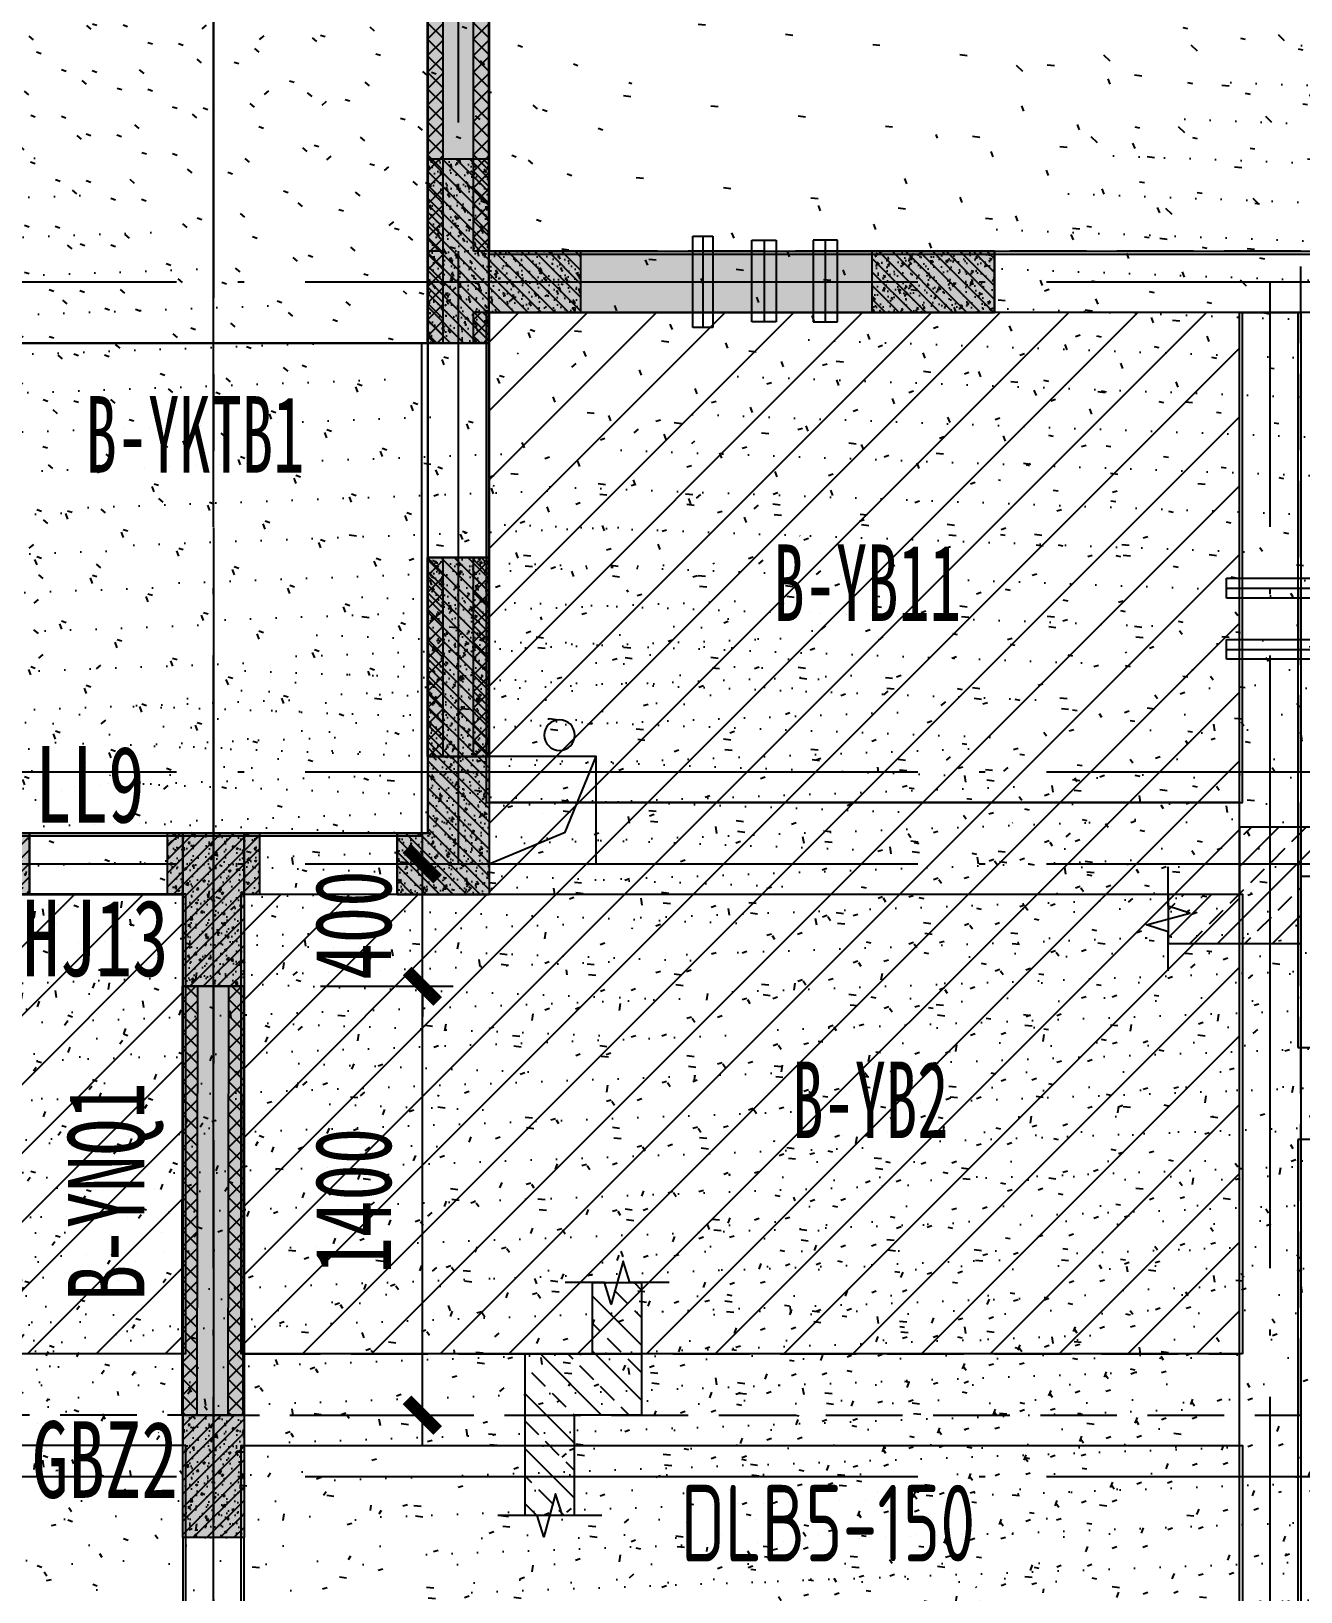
# Model space of a CAD drawing. Extents: x -3200781797 to -8106663, y 494714 to 1244925.
# Drawn here: x -8150395 to -8146250, y 931048 to 936143 of the extents above; entities that cross this region are included whole.
import ezdxf
from ezdxf.enums import TextEntityAlignment as Align
from ezdxf.xclip import XClip

# ---------------------------------------------------------------- set-up
doc = ezdxf.new("R2010")
doc.units = 0
doc.header["$LTSCALE"] = 1000
doc.header["$MEASUREMENT"] = 0
doc.header["$XCLIPFRAME"] = 0
for name, pattern in [('120-墙体$0$CENTER2', [1.125, 0.75, -0.125, 0.125, -0.125]), ('120-墙体$0$CONTINOUS', [0]), ('3#-轴线$0$DOTE', [2.42, 2, -0.2, 0.02, -0.2]), ('3#4#5#$0$DASH', [0.35, 0.25, -0.1]), ('3#4#5#模板$0$DASH', [0.35, 0.25, -0.1]), ('4#-标准层$0$CENTER', [2, 1.25, -0.25, 0.25, -0.25]), ('4#-标准层$0$CONTINOUS', [0]), ('DASH', [0.35, 0.25, -0.1])]:
    doc.linetypes.add(name, pattern=pattern)
doc.layers.get('Defpoints').update_dxf_attribs({"color": 30, "linetype": 'DASH'})
for name, color, linetype in [('120-墙体$0$DUCT-排烟中心线', 5, '120-墙体$0$CENTER2'), ('120-墙体$0$DUCT-排烟管', 2, 'Continuous'), ('120-墙体$0$DUCT-送风中心线', 5, '120-墙体$0$CENTER2'), ('120-墙体$0$DUCT-送风管', 4, 'Continuous'), ('120-墙体$0$S-SLAB-HOLE', 5, 'Continuous'), ('120-墙体$0$S-WALL', 40, 'Continuous'), ('120-墙体$0$S-WALL-BEAM', 120, 'Continuous'), ('120-墙体$0$S-WALL-COLU', 252, '120-墙体$0$CONTINOUS'), ('120-墙体$0$S-WALL-COLU-HATC', 16, 'Continuous'), ('120-墙体$0$S-WALL-HATC', 253, 'Continuous'), ('120-墙体$0$提结构条件', 7, 'Continuous'), ('120-墙体$0$暖-首层和标准层暖通套管_TZ$0$H-暖洞-剪力墙', 6, 'Continuous'), ('120-墙体$0$暖-首层和标准层暖通套管_TZ$0$H-暖洞-穿梁', 3, 'Continuous'), ('3#-轴线$0$A-ANNO-DOTE', 10, '3#-轴线$0$DOTE'), ('3#4#5#$0$DIM', 3, 'Continuous'), ('3#4#5#$0$PC-SLAB', 6, '3#4#5#$0$DASH'), ('3#4#5#$0$S-ANNO-TEXT', 7, 'Continuous'), ('3#4#5#$0$S-PC-FQ-NYQ', 4, 'Continuous'), ('3#4#5#$0$S-PC-FQ-WYQ', 4, 'Continuous'), ('3#4#5#$0$S-PC-SLAB', 6, 'Continuous'), ('3#4#5#$0$S-WALL-HATC', 253, 'Continuous'), ('3#4#5#模板$0$S-SLAB-TEXT', 120, 'Continuous'), ('3#4#5#模板$0$南北楼-结构布置-地上 -新修改$0$S-ANNO-THIN', 3, 'Continuous'), ('3#4#5#模板$0$南北楼-结构布置-地上 -新修改$0$S-SLAB-HATC', 200, 'Continuous'), ('4#-标准层$0$S-SLAB', 6, 'Continuous'), ('4#-标准层$0$S-WALL', 40, 'Continuous'), ('4#-标准层$0$S-WALL-BEAM', 120, 'Continuous'), ('4#-标准层$0$S-WALL-COLU', 252, '4#-标准层$0$CONTINOUS'), ('4#-标准层$0$S-WALL-COLU-HATC', 16, 'Continuous'), ('4#-标准层$0$S-WALL-HATC', 253, 'Continuous'), ('4#-标准层$0$THIN', 7, 'Continuous'), ('S-PC-FQ-WYQ', 4, 'Continuous'), ('S-WALL-BEAM-TEXT', 2, 'Continuous'), ('S-WALL-COLU-TEXT', 2, 'Continuous')]:
    doc.layers.add(name, color=color, linetype=linetype)
doc.styles.add('3#4#5#$0$外部参照 1$0$宋体', font='', dxfattribs={"width": 0.8})
doc.styles.add('3#4#5#$0$宋体', font='', dxfattribs={"width": 0.8})
doc.styles.add('3#4#5#$0$楷体', font='', dxfattribs={"width": 0.7})
doc.styles.add('3#4#5#模板$0$TSSD_Rein', font='tssdeng.shx', dxfattribs={"width": 0.7, "bigfont": 'hztxt.shx'})
doc.styles.add('楷体GB312', font='', dxfattribs={"width": 0.8})
doc.styles.get('3#4#5#$0$外部参照 1$0$宋体').set_extended_font_data('SimSun')
doc.styles.get('3#4#5#$0$宋体').set_extended_font_data('SimSun')
doc.styles.get('3#4#5#$0$楷体').set_extended_font_data('KaiTi_GB2312')
doc.styles.get('楷体GB312').set_extended_font_data('楷体_GB2312')
doc.dimstyles.new('3#4#5#$0$TSSD_100_100', dxfattribs={"dimtxt": 250, "dimasz": 100, "dimexe": 100, "dimexo": 250, "dimgap": 100, "dimtad": 1, "dimdec": 0, "dimzin": 0, "dimdsep": 46, "dimtxsty": '3#4#5#$0$楷体', "dimblk": '3#4#5#$0$_ArchTick', "dimcen": 0, "dimdle": 100, "dimclrt": 7, "dimadec": 0, "dimazin": 0, "dimtfac": 1, "dimtdec": 0, "dimtix": 1, "dimtmove": 2, "dimatfit": 3, "dimfxl": 1, "dimtolj": 1, "dimtzin": 0, "dimarcsym": 0})
pattern_1 = [(45, (-7702.69, -122600), (-112.2532, 112.2532), [])]
pattern_2 = [(50, (-8159258.837, 695866.786), (71.726018, -6.275213), [7.5, -82.5]), (355, (-8159258.84, 695866.79), (-13.875133, 75.219213), [6, -66]), (100.4514, (-8159252.86, 695866.263), (57.850938, 68.943954), [6.37402, -70.114211]), (46.1842, (-8159258.84, 695886.79), (106.724105, -16.5519), [11.25, -123.75]), (96.6356, (-8159249.94, 695885.41), (93.46627, 97.411787), [9.56103, -105.1713]), (351.1842, (-8159258.84, 695886.79), (93.466195, 97.41186), [9, -99]), (21, (-8159248.837, 695881.786), (59.690705, -40.261889), [7.5, -82.5]), (326, (-8159248.84, 695881.79), (24.331533, 72.515005), [6, -66]), (71.4514, (-8159243.86, 695878.43), (84.022263, 32.25305), [6.37402, -70.114211]), (37.5, (-8159258.837, 695866.786), (1.2159855, 33.2893854), [0, -65.2, 0, -67, 0, -66.25]), (7.5, (-8159258.837, 695866.786), (26.306954, 39.441171), [0, -38.2, 0, -63.7, 0, -25.25]), (327.5, (-8159281.137, 695866.786), (53.3822436, -2.2554872), [0, -25, 0, -78, 0, -103.5]), (317.5, (-8159291.137, 695866.786), (58.318617, 10.010498), [0, -32.5, 0, -51.8, 0, -73.5])]
pattern_3 = [(45, (-8159258.837, 695866.786), (-22.097087, 22.097087), [])]

# ---------------------------------------------------------------- blocks, each defined once
blk = doc.blocks.new('ll-2f')
at = {"layer": 'S-WALL-BEAM-TEXT', "style": '楷体GB312', "width": 0.7}
blk.add_text('LL9', height=250, dxfattribs=at).set_placement((-8394655.5, 773004.1))
blk = doc.blocks.new('an-4')
at = {"layer": 'S-WALL-COLU-TEXT', "style": '楷体GB312', "width": 0.7}
for s, p in [('GHJ13', (-8453096.1, 765830.6)), ('GBZ2', (-8452947.1, 764127.6))]:
    blk.add_text(s, height=250, dxfattribs=at).set_placement(p)
blk = doc.blocks.new('3#4#5#模板$0$A$C4139bdaf')
h = blk.add_hatch()
h.set_pattern_fill('ANSI31', color=251, scale=100)
h.set_pattern_definition(pattern_1)
h.paths.add_polyline_path([(17650, 3600), (20100, 3600), (20100, 1700), (20900, 1700), (20900, 200), (17650, 200)])
h = blk.add_hatch()
h.set_pattern_fill('ANSI31', color=251, scale=100)
h.set_pattern_definition(pattern_1)
h.paths.add_polyline_path([(24350, 3600), (21900, 3600), (21900, 1700), (21100, 1700), (21100, 200), (24350, 200)])
at = {"layer": '3#4#5#模板$0$南北楼-结构布置-地上 -新修改$0$S-SLAB-HATC'}
h = blk.add_hatch(dxfattribs=at)
h.set_pattern_fill('ANSI33', color=256, scale=20, angle=-180)
h.set_pattern_definition([(225, (-76240.41, 14928.69), (89.80256, -89.80256), []), (225, (-76330.21, 14928.69), (89.80256, -89.80256), [63.5, -31.75])])
h.paths.add_polyline_path([(24117.2, 1540), (24550, 1540), (24550, 1760), (24877.2, 1760), (24877.2, 1920), (24550, 1920), (24350, 1920), (24350, 1700), (24117.2, 1700)])
h = blk.add_hatch(dxfattribs=at)
h.set_pattern_fill('ANSI33', color=256, scale=20, angle=-90)
h.set_pattern_definition([(315, (9845.54, -99304.5), (89.80256, 89.80256), []), (315, (9845.54, -99394.31), (89.80256, 89.80256), [63.5, -31.75])])
h.paths.add_polyline_path([(22398.1, 432.8), (22398.1, 0), (22178.1, 0), (22178.1, -327.2), (22018.1, -327.2), (22018.1, 0), (22018.1, 200), (22238.1, 200), (22238.1, 432.8)])
at = {"linetype": '3#4#5#模板$0$DASH'}
for points in [[(17450, 3800), (20300, 3800), (20300, 1900), (21100, 1900), (21100, 0), (17450, 0)], [(24550, 3800), (21700, 3800), (21700, 1900), (20900, 1900), (20900, 0), (24550, 0)], [(17650, 3600), (20100, 3600), (20100, 1700), (20900, 1700), (20900, 200), (17650, 200)], [(24350, 3600), (21900, 3600), (21900, 1700), (21100, 1700), (21100, 200), (24350, 200)]]:
    blk.add_lwpolyline(points, close=True, dxfattribs=at)
at = {"layer": '3#4#5#模板$0$南北楼-结构布置-地上 -新修改$0$S-ANNO-THIN'}
for points in [[(24117.2, 1450.4), (24117.2, 1578.4), (24046.8, 1600.8), (24187.6, 1639.2), (24117.2, 1661.6), (24117.2, 1789.6)], [(22487.7, 432.8), (22359.7, 432.8), (22337.3, 503.2), (22298.9, 362.4), (22276.5, 432.8), (22148.5, 432.8)], [(22267.7, -327.2), (22139.7, -327.2), (22117.3, -256.8), (22078.9, -397.6), (22056.5, -327.2), (21928.5, -327.2)]]:
    blk.add_lwpolyline(points, dxfattribs=at)
at = {"layer": '3#4#5#模板$0$南北楼-结构布置-地上 -新修改$0$S-SLAB-HATC'}
for points in [[(24117.2, 1540), (24550, 1540), (24550, 1760), (24877.2, 1760), (24877.2, 1920), (24550, 1920), (24350, 1920), (24350, 1700), (24117.2, 1700)], [(22398.1, 432.8), (22398.1, 0), (22178.1, 0), (22178.1, -327.2), (22018.1, -327.2), (22018.1, 0), (22018.1, 200), (22238.1, 200), (22238.1, 432.8)]]:
    blk.add_lwpolyline(points, close=True, dxfattribs=at)
blk = doc.blocks.new('3#4#5#模板$0$banhou-1')
at = {"layer": '3#4#5#模板$0$S-SLAB-TEXT', "style": '3#4#5#模板$0$TSSD_Rein', "width": 0.7}
blk.add_text('DLB5-150', height=250, dxfattribs=at).set_placement((83187.4, 25035), align=Align.BOTTOM_LEFT)
blk = doc.blocks.new('3#4#5#$0$B-YWQ6')
at = {"layer": '3#4#5#$0$S-PC-FQ-WYQ'}
h = blk.add_hatch(dxfattribs=at)
h.set_pattern_fill('ANSI37', color=256, scale=12, angle=90)
h.set_pattern_definition([(135, (-989707.843, 842389.808), (-26.9407684, -26.9407684), []), (225, (-989707.843, 842389.808), (26.9407684, -26.9407684), [])])
h.paths.add_polyline_path([(-127905.3, 326688.4), (-127855.3, 326688.4), (-127855.4, 329388.4), (-127905.4, 329388.4)])
h.paths.add_polyline_path([(-127855.2, 326488.4), (-127905.2, 326488.4), (-127905.2, 326388.4), (-127855.2, 326388.4)])
h = blk.add_hatch(dxfattribs=at)
h.set_pattern_fill('ANSI37', color=256, scale=12, angle=90)
h.set_pattern_definition([(135, (-989557.843, 842389.808), (-26.9407684, -26.9407684), []), (225, (-989557.843, 842389.808), (26.9407684, -26.9407684), [])])
h.paths.add_polyline_path([(-127755.2, 326388.4), (-127705.2, 326388.4), (-127705.4, 329388.4), (-127755.4, 329388.4)])
h = blk.add_hatch(dxfattribs=at)
h.set_pattern_fill('ANSI37', color=256, scale=12, angle=90)
h.set_pattern_definition([(135, (-989707.604, 838589.808), (-26.9407684, -26.9407684), []), (225, (-989707.604, 838589.808), (26.9407684, -26.9407684), [])])
h.paths.add_polyline_path([(-127905.4, 325038.3), (-127855.4, 325038.3), (-127855.2, 325688.4), (-127905.2, 325688.4)])
h = blk.add_hatch(dxfattribs=at)
h.set_pattern_fill('ANSI37', color=256, scale=12, angle=90)
h.set_pattern_definition([(135, (-989557.604, 838589.808), (-26.9407684, -26.9407684), []), (225, (-989557.604, 838589.808), (26.9407684, -26.9407684), [])])
h.paths.add_polyline_path([(-127755.4, 325038.3), (-127705.4, 325038.3), (-127705.2, 325688.4), (-127755.2, 325688.4)])
for p, q in [((-127906, 326688.4), (-127855.3, 326688.4)), ((-127905.2, 326488.4), (-127855.2, 326488.4))]:
    blk.add_line(p, q, dxfattribs=at)
blk.add_lwpolyline([(-127855.3, 326688.4), (-127855.4, 329388.4), (-127905.4, 329388.4), (-127905.2, 326388.4), (-127855.2, 326388.4), (-127855.2, 326488.4)], dxfattribs=at)
for points in [[(-127905.4, 329388.4), (-127705.4, 329388.4), (-127705.2, 326388.4), (-127905.2, 326388.4)], [(-127755.2, 326388.4), (-127705.2, 326388.4), (-127705.4, 329388.4), (-127755.4, 329388.4)], [(-127905.4, 326388.4), (-127705.2, 326388.4), (-127705.2, 325688.4), (-127905.4, 325688.4)], [(-127905.4, 325038.3), (-127855.4, 325038.3), (-127855.2, 325688.4), (-127905.2, 325688.4)], [(-127905.2, 325688.4), (-127705.2, 325688.4), (-127705.4, 325038.3), (-127905.4, 325038.3)], [(-127755.4, 325038.3), (-127705.4, 325038.3), (-127705.2, 325688.4), (-127755.2, 325688.4)]]:
    blk.add_lwpolyline(points, close=True, dxfattribs=at)
blk = doc.blocks.new('3#4#5#$0$_ArchTick')
at = {"color": 0, "linetype": 'ByBlock', "const_width": 0.4}
blk.add_lwpolyline([(-0.5, -0.5), (0.5, 0.5)], dxfattribs=at)
blk = doc.blocks.new('*D3532')
at = {"layer": '3#4#5#$0$DIM', "color": 0, "lineweight": -2, "transparency": 16777216}
for p, q in [((21682.3, -7100), (21682.3, -5500.1)), ((21349.3, -5600.1), (21782.3, -5600.1)), ((21350.6, -7000), (21782.3, -7000))]:
    blk.add_line(p, q, dxfattribs=at)
at = {"layer": 'Defpoints', "color": 0, "transparency": 16777216}
for p in [(21099.3, -5600.1), (21682.3, -5600.1), (21100.6, -7000)]:
    blk.add_point(p, dxfattribs=at)
at = {"layer": '3#4#5#$0$DIM', "color": 0, "lineweight": -2, "transparency": 16777216, "xscale": 100, "yscale": 100, "zscale": 100}
for p, rotation in [((21682.3, -5600.1), 90), ((21682.3, -7000), 270)]:
    blk.add_blockref('3#4#5#$0$_ArchTick', p, dxfattribs=dict(at, rotation=rotation))
at = {"layer": '3#4#5#$0$DIM', "color": 7, "transparency": 16777216, "insert": (21457.3, -6300.1), "char_height": 250, "attachment_point": 5, "rotation": 90, "style": '3#4#5#$0$楷体'}
blk.add_mtext('\\A1;1400', dxfattribs=at)
blk = doc.blocks.new('3#4#5#$0$B-YNQ1')
at = {"layer": '3#4#5#$0$S-PC-FQ-WYQ'}
h = blk.add_hatch(dxfattribs=at)
h.set_pattern_fill('ANSI37', color=256, scale=12, angle=180)
h.set_pattern_definition([(225, (-660607.18, -535164.026), (26.9407684, -26.9407684), []), (315, (-660607.18, -535164.026), (26.9407684, 26.9407684), [])])
h.paths.add_polyline_path([(-146055.7, 326638.4), (-146055.7, 326688.4), (-147455.8, 326688.4), (-147455.8, 326638.4)])
h = blk.add_hatch(dxfattribs=at)
h.set_pattern_fill('ANSI37', color=256, scale=12, angle=180)
h.set_pattern_definition([(225, (-660607.18, -535314.026), (26.9407684, -26.9407684), []), (315, (-660607.18, -535314.026), (26.9407684, 26.9407684), [])])
h.paths.add_polyline_path([(-146055.7, 326488.4), (-146055.7, 326538.4), (-147455.8, 326538.4), (-147455.8, 326488.4)])
for points in [[(-146055.7, 326638.4), (-146055.7, 326688.4), (-147455.8, 326688.4), (-147455.8, 326638.4)], [(-147455.8, 326488.4), (-147455.8, 326688.4), (-146055.7, 326688.4), (-146055.7, 326488.4)], [(-146055.7, 326488.4), (-146055.7, 326538.4), (-147455.8, 326538.4), (-147455.8, 326488.4)]]:
    blk.add_lwpolyline(points, close=True, dxfattribs=at)
blk = doc.blocks.new('*D3521')
at = {"layer": '3#4#5#$0$DIM', "color": 0, "lineweight": -2, "transparency": 16777216}
for p, q in [((21682.3, -5200.2), (21682.3, -5100.2)), ((21513.1, -5200.2), (21782.3, -5200.2)), ((21682.3, -5600.1), (21682.3, -5200.2)), ((21513.1, -5600.1), (21782.3, -5600.1)), ((21682.3, -5600.1), (21682.3, -5700.1))]:
    blk.add_line(p, q, dxfattribs=at)
at = {"layer": 'Defpoints', "color": 0, "transparency": 16777216}
for p in [(21263.1, -5200.2), (21682.3, -5200.2), (21263.1, -5600.1)]:
    blk.add_point(p, dxfattribs=at)
at = {"layer": '3#4#5#$0$DIM', "color": 0, "lineweight": -2, "transparency": 16777216, "xscale": 100, "yscale": 100, "zscale": 100}
for p, rotation in [((21682.3, -5200.2), 270), ((21682.3, -5600.1), 90)]:
    blk.add_blockref('3#4#5#$0$_ArchTick', p, dxfattribs=dict(at, rotation=rotation))
at = {"layer": '3#4#5#$0$DIM', "color": 7, "transparency": 16777216, "insert": (21457.3, -5400.2), "char_height": 250, "attachment_point": 5, "rotation": 90, "style": '3#4#5#$0$楷体'}
blk.add_mtext('\\A1;400', dxfattribs=at)
blk = doc.blocks.new('3#4#5#$0$A$C7C4D4DCF')
at = {"layer": '3#4#5#$0$S-PC-SLAB'}
blk.add_lwpolyline([(20320.3, 7799.9), (21679.2, 7799.9), (21679.2, 6190), (20320.3, 6190)], close=True, dxfattribs=at)
at = {"layer": '3#4#5#$0$PC-SLAB', "linetype": 'ByBlock', "style": '3#4#5#$0$外部参照 1$0$宋体', "width": 0.6}
blk.add_text('B-YKTB1', height=250, rotation=360, dxfattribs=at).set_placement((20939.9, 7501.6), align=Align.MIDDLE)
blk = doc.blocks.new('3#4#5#$0$ban3')
at = {"layer": '3#4#5#$0$S-WALL-HATC', "ltscale": 100}
h = blk.add_hatch(dxfattribs=at)
h.set_pattern_fill('AR-CONC', color=256, scale=25, angle=-270, style=0)
h.set_pattern_definition([(140, (-37341029879.81, -2020433658.35), (15.68803374565, 179.3150456502), [18.75, -206.25]), (85, (-37341029879.81, -2020433658.35), (-188.048033425, -34.68783340325), [15, -165]), (190.4514, (-37341029878.5, -2020433643.4), (-172.3598855152, 144.6273454285), [15.9350475, -175.285528]), (136.1842, (-37341029929.8, -2020433658.35), (41.3797535823, 266.8102621564), [28.125, -309.375]), (186.6356, (-37341029926.36, -2020433636.12), (-243.5294677251, 233.6656763872), [23.902572, -262.92825]), (81.1842, (-37341029929.8, -2020433658.35), (-243.5296502313, 233.6654862834), [22.5, -247.5]), (111, (-37341029917.31, -2020433633.35), (100.65472266633, 149.2267630296), [18.75, -206.25]), (56, (-37341029917.31, -2020433633.35), (-181.2875112617, 60.8288329804), [15, -165]), (161.4514, (-37341029908.92, -2020433620.92), (-80.6326241775, 210.0556571454), [15.9350475, -175.285528]), (127.5, (-37341029879.81, -2020433658.35), (-83.22346345783, 3.03996382932), [0, -163, 0, -167.5, 0, -165.625]), (97.5, (-37341029879.81, -2020433658.35), (-98.6029279706, 65.76738436054), [0, -95.5, 0, -159.25, 0, -63.125]), (57.5, (-37341029879.81, -2020433714.1), (5.6387179336, 133.4556090431), [0, -62.5, 0, -195, 0, -258.75]), (47.5, (-37341029879.81, -2020433739.1), (-25.02624558308, 145.7965423356), [0, -81.25, 0, -129.5, 0, -183.75])])
h.paths.add_polyline_path([(-214282, 407875.9), (-214282, 408175.9), (-211832.4, 408175.2), (-211832.4, 407875.2)])
h = blk.add_hatch(dxfattribs=at)
h.set_pattern_fill('AR-CONC', color=256, scale=25, angle=-270, style=0)
h.set_pattern_definition([(140, (-37341029879.81, -2020435458.36), (15.68803374565, 179.3150456502), [18.75, -206.25]), (85, (-37341029879.81, -2020435458.36), (-188.048033425, -34.68783340325), [15, -165]), (190.4514, (-37341029878.5, -2020435443.42), (-172.3598855152, 144.6273454285), [15.9350475, -175.285528]), (136.1842, (-37341029929.8, -2020435458.36), (41.3797535823, 266.8102621564), [28.125, -309.375]), (186.6356, (-37341029926.36, -2020435436.13), (-243.5294677251, 233.6656763872), [23.902572, -262.92825]), (81.1842, (-37341029929.8, -2020435458.36), (-243.5296502313, 233.6654862834), [22.5, -247.5]), (111, (-37341029917.31, -2020435433.36), (100.65472266633, 149.2267630296), [18.75, -206.25]), (56, (-37341029917.31, -2020435433.36), (-181.2875112617, 60.8288329804), [15, -165]), (161.4514, (-37341029908.92, -2020435420.93), (-80.6326241775, 210.0556571454), [15.9350475, -175.285528]), (127.5, (-37341029879.81, -2020435458.363), (-83.22346345783, 3.03996382932), [0, -163, 0, -167.5, 0, -165.625]), (97.5, (-37341029879.81, -2020435458.36), (-98.6029279706, 65.76738436054), [0, -95.5, 0, -159.25, 0, -63.125]), (57.5, (-37341029879.81, -2020435514.113), (5.6387179336, 133.4556090431), [0, -62.5, 0, -195, 0, -258.75]), (47.5, (-37341029879.81, -2020435539.11), (-25.02624558308, 145.7965423356), [0, -81.25, 0, -129.5, 0, -183.75])])
h.paths.add_polyline_path([(-214282, 406075.9), (-214282, 406375.9), (-211032, 406375.9), (-211032, 406075.9)])
at = {"layer": '3#4#5#$0$S-PC-SLAB'}
for points in [[(-211832, 409965), (-211832, 412985), (-214532, 412985), (-214532, 409965)], [(-214472, 407375), (-220092, 407375), (-220092, 409775), (-214472, 409775)], [(-214292, 409775), (-211822, 409775), (-211822, 408175.9), (-214292, 408175.9)], [(-214292, 406375.9), (-211022, 406375.9), (-211022, 407875.9), (-214292, 407875.9)], [(-214292, 402075.9), (-211022, 402075.9), (-211022, 406075.9), (-214292, 406075.9)]]:
    blk.add_lwpolyline(points, close=True, dxfattribs=at)
blk.add_lwpolyline([(-214472, 407075), (-214472, 404775), (-221292, 404775), (-221292, 405875), (-220092, 405875), (-220092, 407075), (-214472, 407075)], dxfattribs=at)
at = {"layer": '3#4#5#$0$S-WALL-HATC', "ltscale": 100}
for points in [[(-214282, 407875.9), (-214282, 408175.9), (-211832.4, 408175.2), (-211832.4, 407875.2)], [(-214282, 406075.9), (-214282, 406375.9), (-211032, 406375.9), (-211032, 406075.9)]]:
    blk.add_lwpolyline(points, close=True, dxfattribs=at)
blk = doc.blocks.new('3#4#5#$0$5#')
at = {"layer": '3#4#5#$0$S-ANNO-TEXT'}
blk.add_blockref('3#4#5#$0$ban3', (378828.8, -247400), dxfattribs=at)
at = {"layer": '3#4#5#$0$S-ANNO-TEXT', "xscale": -1}
blk.add_blockref('3#4#5#$0$ban3', (-43034.9, -247400.5), dxfattribs=at)
at = {"layer": '3#4#5#$0$PC-SLAB', "linetype": 'ByBlock', "style": '3#4#5#$0$外部参照 1$0$宋体', "width": 0.6}
for s, p in [('B-YB11', (170031.3, 161492.3)), ('B-YB2', (170041.6, 159804.1))]:
    blk.add_text(s, height=250, dxfattribs=at).set_placement(p, align=Align.MIDDLE)
blk = doc.blocks.new('120-墙体$0$retert')
at = {"layer": '120-墙体$0$暖-首层和标准层暖通套管_TZ$0$H-暖洞-剪力墙'}
for p, q in [((55012.6, 61028.7), (54812.7, 61187.7)), ((54812.7, 61028.7), (55012.6, 61187.7))]:
    blk.add_line(p, q, dxfattribs=at)
blk.add_lwpolyline([(55012.6, 61028.7), (55012.6, 61187.7), (54812.7, 61187.7), (54812.7, 61028.7)], close=True, dxfattribs=at)
blk = doc.blocks.new('120-墙体$0$ewrewr')
at = {"layer": '120-墙体$0$暖-首层和标准层暖通套管_TZ$0$H-暖洞-穿梁', "color": 2}
for p, q in [((54898, 62306.1), (54818, 62106.1)), ((54898, 62106.1), (54818, 62306.1))]:
    blk.add_line(p, q, dxfattribs=at)
blk.add_lwpolyline([(54898, 62306.1), (54818, 62306.1), (54818, 62106.1), (54898, 62106.1)], close=True, dxfattribs=at)
blk = doc.blocks.new('120-墙体$0$tretyyt')
at = {"layer": '120-墙体$0$暖-首层和标准层暖通套管_TZ$0$H-暖洞-穿梁', "color": 5}
for p, q in [((52498, 59304.6), (52298, 59384.6)), ((52298, 59304.6), (52498, 59384.6))]:
    blk.add_line(p, q, dxfattribs=at)
blk.add_lwpolyline([(52498, 59304.6), (52498, 59384.6), (52298, 59384.6), (52298, 59304.6)], close=True, dxfattribs=at)
blk = doc.blocks.new('120-墙体$0$rtret')
at = {"layer": '120-墙体$0$暖-首层和标准层暖通套管_TZ$0$H-暖洞-穿梁', "color": 3}
for p, q in [((53777.5, 61921.5), (53618.5, 61721.5)), ((53777.5, 61721.5), (53618.5, 61921.5))]:
    blk.add_line(p, q, dxfattribs=at)
blk.add_lwpolyline([(53777.5, 61921.5), (53618.5, 61921.5), (53618.5, 61721.5), (53777.5, 61721.5)], close=True, dxfattribs=at)
blk = doc.blocks.new('120-墙体$0$A$Ca94620f4')
at = {"layer": '120-墙体$0$DUCT-排烟中心线'}
for p, q in [((-6299.8, -2950.7), (-6299.8, -3249.3)), ((-4600, -2950.7), (-4600, -3249.3)), ((-4400, -2950.7), (-4400, -3249.3)), ((-547.7, -2950.7), (-547.7, -3249.3)), ((-2257.9, -4100), (-2556.6, -4100)), ((-2257.9, -4300), (-2556.6, -4300))]:
    blk.add_line(p, q, dxfattribs=at)
at = {"layer": '120-墙体$0$DUCT-排烟管'}
for p, q in [((-6332.3, -2950.7), (-6332.3, -3249.3)), ((-6267.3, -2950.7), (-6332.3, -2950.7)), ((-6267.3, -3249.3), (-6267.3, -2950.7)), ((-4632.5, -2950.7), (-4632.5, -3249.3)), ((-4567.5, -2950.7), (-4632.5, -2950.7)), ((-4567.5, -3249.3), (-4567.5, -2950.7)), ((-4432.5, -2950.7), (-4432.5, -3249.3)), ((-4367.5, -2950.7), (-4432.5, -2950.7)), ((-4367.5, -3249.3), (-4367.5, -2950.7)), ((-580.2, -2950.7), (-580.2, -3249.3)), ((-515.2, -2950.7), (-580.2, -2950.7)), ((-515.2, -3249.3), (-515.2, -2950.7)), ((-6332.3, -3249.3), (-6267.3, -3249.3)), ((-4632.5, -3249.3), (-4567.5, -3249.3)), ((-4432.5, -3249.3), (-4367.5, -3249.3)), ((-580.2, -3249.3), (-515.2, -3249.3)), ((-2257.9, -4067.5), (-2556.6, -4067.5)), ((-2556.6, -4067.5), (-2556.6, -4132.5)), ((-2257.9, -4132.5), (-2257.9, -4067.5)), ((-2556.6, -4132.5), (-2257.9, -4132.5)), ((-2257.9, -4267.5), (-2556.6, -4267.5)), ((-2556.6, -4267.5), (-2556.6, -4332.5)), ((-2257.9, -4332.5), (-2257.9, -4267.5)), ((-2556.6, -4332.5), (-2257.9, -4332.5))]:
    blk.add_line(p, q, dxfattribs=at)
at = {"layer": '120-墙体$0$DUCT-送风中心线'}
for p, q in [((-6549.8, -2963.7), (-6549.8, -3231)), ((-947.7, -2963.7), (-947.7, -3231)), ((-747.7, -2963.7), (-747.7, -3231))]:
    blk.add_line(p, q, dxfattribs=at)
at = {"layer": '120-墙体$0$DUCT-送风管'}
for p, q in [((-6589.8, -2963.7), (-6589.8, -3231)), ((-6509.8, -2963.7), (-6589.8, -2963.7)), ((-6509.8, -3231), (-6509.8, -2963.7)), ((-787.7, -2963.7), (-787.7, -3231)), ((-707.7, -2963.7), (-787.7, -2963.7)), ((-707.7, -3231), (-707.7, -2963.7)), ((-6589.8, -3231), (-6509.8, -3231)), ((-787.7, -3231), (-707.7, -3231))]:
    blk.add_line(p, q, dxfattribs=at)
at = {"layer": '120-墙体$0$提结构条件', "color": 3}
for p, q in [((-987.7, -3231), (-987.7, -2963.7)), ((-987.7, -2963.7), (-907.7, -2963.7)), ((-907.7, -2963.7), (-907.7, -3231)), ((-907.7, -3231), (-987.7, -3231))]:
    blk.add_line(p, q, dxfattribs=at)
at = {"layer": '120-墙体$0$暖-首层和标准层暖通套管_TZ$0$H-暖洞-穿梁', "color": 6}
for p, q in [((-3823.8, -3000), (-3473.8, -3200)), ((-3823.8, -3200), (-3473.8, -3000))]:
    blk.add_line(p, q, dxfattribs=at)
blk.add_lwpolyline([(-3823.8, -3000), (-3473.8, -3000), (-3473.8, -3200), (-3823.8, -3200)], close=True, dxfattribs=at)
at = {"layer": '120-墙体$0$提结构条件', "rotation": 90}
for name, p in [('120-墙体$0$tretyyt', (51869.6, -52298)), ('120-墙体$0$retert', (57308.2, -54812.7))]:
    blk.add_blockref(name, p, dxfattribs=at)
at = {"layer": '120-墙体$0$提结构条件', "xscale": -1}
blk.add_blockref('120-墙体$0$rtret', (47548, -61721.5), dxfattribs=at)
at = {"layer": '120-墙体$0$提结构条件'}
blk.add_blockref('120-墙体$0$ewrewr', (-57933, -62106.1), dxfattribs=at)
blk = doc.blocks.new('120-墙体$0$A$C8f34f6bc')
at = {"layer": '120-墙体$0$S-SLAB-HOLE'}
for p, q in [((-3150, -400), (-3150, 0)), ((-2800, -400), (-2800, 0)), ((-2800, -400), (-3150, -400))]:
    blk.add_line(p, q, dxfattribs=at)
for points in [[(-2800, 0), (-3061.6, -64.3), (-3150, -400)], [(0, -5000), (-248.2, -4896.9), (-350, -4650)]]:
    blk.add_lwpolyline(points, dxfattribs=at)
blk.add_lwpolyline([(-350, -5000), (-350, -4650), (0, -4650), (0, -5000)], close=True, dxfattribs=at)
for centre, radius in [((-4950, -150), 55), ((-230, -4580), 50)]:
    blk.add_circle(centre, radius, dxfattribs=at)
blk = doc.blocks.new('120-墙体')
at = {"layer": '120-墙体$0$S-WALL-COLU-HATC'}
h = blk.add_hatch(dxfattribs=at)
h.set_pattern_fill('AR-CONC', color=256, scale=10, angle=180)
h.set_pattern_definition([(230, (-15637.05, 223941.51), (-71.726018, 6.275213), [7.5, -82.5]), (175, (-15637.05, 223941.51), (13.875133, -75.219213), [6, -66]), (280.4514, (-15643.03, 223942.036), (-57.850938, -68.943954), [6.37402, -70.114211]), (226.1842, (-15637.05, 223921.51), (-106.724105, 16.5519), [11.25, -123.75]), (276.6356, (-15645.95, 223922.89), (-93.46627, -97.411787), [9.56103, -105.1713]), (171.1842, (-15637.05, 223921.51), (-93.466195, -97.41186), [9, -99]), (201, (-15647.05, 223926.51), (-59.690705, 40.261889), [7.5, -82.5]), (146, (-15647.05, 223926.51), (-24.331533, -72.515005), [6, -66]), (251.4514, (-15652.03, 223929.87), (-84.022263, -32.25305), [6.37402, -70.114211]), (217.5, (-15637.052, 223941.513), (-1.2159855, -33.2893854), [0, -65.2, 0, -67, 0, -66.25]), (187.5, (-15637.052, 223941.513), (-26.306954, -39.441171), [0, -38.2, 0, -63.7, 0, -25.25]), (147.5, (-15614.752, 223941.513), (-53.3822436, 2.2554872), [0, -25, 0, -78, 0, -103.5]), (137.5, (-15604.752, 223941.513), (-58.318617, -10.010498), [0, -32.5, 0, -51.8, 0, -73.5])])
h.paths.add_polyline_path([(-100, -3100), (-100, -2800), (100, -2800), (100, -3300), (100, -3400), (-100, -3400), (-100, -3300), (-400, -3300), (-400, -3100)])
h = blk.add_hatch(dxfattribs=at)
h.set_pattern_fill('ANSI31', color=256, scale=250, angle=180, style=0)
h.set_pattern_definition([(225, (-15637.052, 223941.513), (22.097087, -22.097087), [])])
h.paths.add_polyline_path([(-100, -3100), (-100, -2800), (100, -2800), (100, -3300), (100, -3400), (-100, -3400), (-100, -3300), (-400, -3300), (-400, -3100)])
h = blk.add_hatch(dxfattribs=at)
h.set_pattern_fill('AR-CONC', color=256, scale=10)
h.set_pattern_definition([(50, (-9954.75, -244207.816), (71.726018, -6.275213), [7.5, -82.5]), (355, (-9954.75, -244207.816), (-13.875133, 75.219213), [6, -66]), (100.4514, (-9948.77, -244208.34), (57.850938, 68.943954), [6.37402, -70.114211]), (46.1842, (-9954.75, -244187.82), (106.724105, -16.5519), [11.25, -123.75]), (96.6356, (-9945.86, -244189.2), (93.46627, 97.411787), [9.56103, -105.1713]), (351.1842, (-9954.75, -244187.82), (93.466195, 97.41186), [9, -99]), (21, (-9944.75, -244192.816), (59.690705, -40.261889), [7.5, -82.5]), (326, (-9944.75, -244192.816), (24.331533, 72.515005), [6, -66]), (71.4514, (-9939.775, -244196.17), (84.022263, 32.25305), [6.37402, -70.114211]), (37.5, (-9954.75, -244207.816), (1.2159855, 33.2893854), [0, -65.2, 0, -67, 0, -66.25]), (7.5, (-9954.75, -244207.816), (26.306954, 39.441171), [0, -38.2, 0, -63.7, 0, -25.25]), (327.5, (-9977.05, -244207.816), (53.3822436, -2.2554872), [0, -25, 0, -78, 0, -103.5]), (317.5, (-9987.05, -244207.816), (58.318617, 10.010498), [0, -32.5, 0, -51.8, 0, -73.5])])
h.paths.add_polyline_path([(-1750, -3300), (-1750, -3100), (-1350, -3100), (-1350, -3300)])
h = blk.add_hatch(dxfattribs=at)
h.set_pattern_fill('ANSI31', color=256, scale=250, style=0)
h.set_pattern_definition([(45, (-9954.75, -244207.816), (-22.097087, 22.097087), [])])
h.paths.add_polyline_path([(-1750, -3100), (-1750, -3300), (-1350, -3300), (-1350, -3100)])
h = blk.add_hatch(dxfattribs=at)
h.set_pattern_fill('AR-CONC', color=256, scale=10)
h.set_pattern_definition([(50, (12337.076, -241757.834), (71.726018, -6.275213), [7.5, -82.5]), (355, (12337.076, -241757.83), (-13.875133, 75.219213), [6, -66]), (100.4514, (12343.05, -241758.36), (57.850938, 68.943954), [6.37402, -70.114211]), (46.1842, (12337.08, -241737.83), (106.724105, -16.5519), [11.25, -123.75]), (96.6356, (12345.97, -241739.21), (93.46627, 97.411787), [9.56103, -105.1713]), (351.1842, (12337.08, -241737.83), (93.466195, 97.41186), [9, -99]), (21, (12347.076, -241742.834), (59.690705, -40.261889), [7.5, -82.5]), (326, (12347.076, -241742.83), (24.331533, 72.515005), [6, -66]), (71.4514, (12352.05, -241746.19), (84.022263, 32.25305), [6.37402, -70.114211]), (37.5, (12337.076, -241757.834), (1.2159855, 33.2893854), [0, -65.2, 0, -67, 0, -66.25]), (7.5, (12337.076, -241757.834), (26.306954, 39.441171), [0, -38.2, 0, -63.7, 0, -25.25]), (327.5, (12314.776, -241757.834), (53.3822436, -2.2554872), [0, -25, 0, -78, 0, -103.5]), (317.5, (12304.776, -241757.834), (58.318617, 10.010498), [0, -32.5, 0, -51.8, 0, -73.5])])
h.paths.add_polyline_path([(100, -4100), (-100, -4100), (-100, -4750), (100, -4750)])
h = blk.add_hatch(dxfattribs=at)
h.set_pattern_fill('ANSI31', color=256, scale=250, style=0)
h.set_pattern_definition([(45, (12337.076, -241757.834), (-22.097087, 22.097087), [])])
h.paths.add_polyline_path([(-100, -4750), (100, -4750), (100, -4100), (-100, -4100)])
h = blk.add_hatch(dxfattribs=at)
h.set_pattern_fill('AR-CONC', color=256, scale=10)
h.set_pattern_definition([(50, (-6817.546, -243940.35), (71.726018, -6.275213), [7.5, -82.5]), (355, (-6817.546, -243940.35), (-13.875133, 75.219213), [6, -66]), (100.4514, (-6811.57, -243940.875), (57.850938, 68.943954), [6.37402, -70.114211]), (46.1842, (-6817.546, -243920.35), (106.724105, -16.5519), [11.25, -123.75]), (96.6356, (-6808.65, -243921.73), (93.46627, 97.411787), [9.56103, -105.1713]), (351.1842, (-6817.55, -243920.35), (93.466195, 97.41186), [9, -99]), (21, (-6807.546, -243925.35), (59.690705, -40.261889), [7.5, -82.5]), (326, (-6807.546, -243925.35), (24.331533, 72.515005), [6, -66]), (71.4514, (-6802.57, -243928.71), (84.022263, 32.25305), [6.37402, -70.114211]), (37.5, (-6817.546, -243940.352), (1.2159855, 33.2893854), [0, -65.2, 0, -67, 0, -66.25]), (7.5, (-6817.546, -243940.352), (26.306954, 39.441171), [0, -38.2, 0, -63.7, 0, -25.25]), (327.5, (-6839.846, -243940.352), (53.3822436, -2.2554872), [0, -25, 0, -78, 0, -103.5]), (317.5, (-6849.846, -243940.35), (58.318617, 10.010498), [0, -32.5, 0, -51.8, 0, -73.5])])
h.paths.add_polyline_path([(100, -5000), (100, -4750), (-100, -4750), (-100, -5200), (200, -5200), (200, -5000)])
h = blk.add_hatch(dxfattribs=at)
h.set_pattern_fill('ANSI31', color=256, scale=250, style=0)
h.set_pattern_definition([(45, (-6817.546, -243940.352), (-22.097087, 22.097087), [])])
h.paths.add_polyline_path([(100, -5000), (100, -4750), (-100, -4750), (-100, -5200), (200, -5200), (200, -5000)])
at = {"layer": '120-墙体$0$S-WALL-HATC'}
for points in [[(100, 100), (-100, -100), (-100, -3100), (-33.3, -3200), (100, -3200)], [(-33.3, -3200), (-100, -3100), (-1750, -3100), (-1750, -3300), (-100, -3300)], [(-33.3, -3200), (-100, -3300), (-100, -3400), (100, -3400), (100, -3200)], [(100, -4100), (-100, -4100), (-100, -5200), (100, -5000)], [(200, -5200), (200, -5000), (100, -5000), (-100, -5200)]]:
    blk.add_hatch(color=256, dxfattribs=at).paths.add_polyline_path(points)
at = {"layer": '120-墙体$0$S-WALL'}
for p, q in [((100, 100), (100, -3200)), ((-100, -100), (-100, -3100)), ((-1650, -3100), (-1750, -3100)), ((-1750, -3100), (-1750, -3300)), ((-100, -3100), (-1650, -3100)), ((100, -3200), (100, -3400)), ((-1750, -3300), (-1650, -3300)), ((-100, -3300), (-1650, -3300)), ((-100, -3300), (-100, -3400)), ((-100, -3400), (100, -3400)), ((-100, -4100), (100, -4100)), ((-100, -4100), (-100, -5200)), ((100, -4100), (100, -5000)), ((200, -5000), (100, -5000)), ((200, -5000), (200, -5200)), ((200, -5200), (-100, -5200))]:
    blk.add_line(p, q, dxfattribs=at)
at = {"layer": '120-墙体$0$S-WALL-BEAM'}
for points in [[(-6350, -3100), (-6350, -3300), (-1750, -3300), (-1750, -3100)], [(-2550, -3300), (-2750, -3300), (-2750, -8000), (-2550, -8000)], [(100, -3400), (-100, -3400), (-100, -4100), (100, -4100)], [(700, -5200), (700, -5000), (200, -5000), (200, -5200)]]:
    blk.add_lwpolyline(points, close=True, dxfattribs=at)
at = {"layer": '120-墙体$0$S-WALL-COLU', "linetype": 'ByBlock'}
for points in [[(-100, -3100), (-100, -2800), (100, -2800), (100, -3300), (100, -3400), (-100, -3400), (-100, -3300), (-400, -3300), (-400, -3100), (-100, -3100)], [(100, -5000), (100, -4750), (-100, -4750), (-100, -5200), (200, -5200), (200, -5000), (100, -5000)]]:
    blk.add_lwpolyline(points, dxfattribs=at)
at = {"layer": '120-墙体$0$S-WALL-COLU', "lineweight": -2}
for points in [[(-1750, -3300), (-1750, -3100), (-1350, -3100), (-1350, -3300)], [(100, -4100), (-100, -4100), (-100, -4750), (100, -4750)]]:
    blk.add_lwpolyline(points, close=True, dxfattribs=at)
for name, p in [('120-墙体$0$A$Ca94620f4', (-250, -100)), ('120-墙体$0$A$C8f34f6bc', (-100, -100))]:
    blk.add_blockref(name, p)
blk = doc.blocks.new('3#-轴线')
at = {"layer": '3#-轴线$0$A-ANNO-DOTE'}
for points in [[(20900, -16100), (20900, 5500)], [(21700, -5100), (21700, 5500)], [(-3000, -3200), (44800, -3200)], [(24350, -16100), (24350, -3200)], [(-3000, -4800), (44800, -4800)], [(-3000, -5100), (44800, -5100)], [(-3000, -7100), (44800, -7100)]]:
    blk.add_lwpolyline(points, dxfattribs=at)
blk = doc.blocks.new('3#4#5#$0$A$C53EF3948')
at = {"layer": '3#4#5#$0$S-PC-FQ-WYQ', "xscale": -1}
blk.add_blockref('3#4#5#$0$B-YWQ6', (-106005.9, -329888.5), dxfattribs=at)
at = {"layer": '3#4#5#$0$S-PC-FQ-WYQ', "rotation": 89.92223761843483}
blk.add_blockref('3#4#5#$0$B-YNQ1', (347785.7, 140012.1), dxfattribs=at)
at = {"layer": '3#4#5#$0$S-PC-FQ-NYQ', "style": '3#4#5#$0$宋体', "width": 0.7}
blk.add_text('B-YNQ1', height=250, rotation=90, dxfattribs=at).set_placement((20649.8, -6628.2, 0), align=Align.MIDDLE_LEFT)
at = {"layer": '3#4#5#$0$DIM'}
for base, p1, p2, picture, middle in [((21682.3, -5200.2), (21263.1, -5600.1), (21263.1, -5200.2), '*D3521', (21457.3, -5400.2)), ((21682.3, -5600.1), (21100.6, -7000), (21099.3, -5600.1), '*D3532', (21457.3, -6300.1))]:
    dim = blk.add_linear_dim(base=base, p1=p1, p2=p2, angle=90, dimstyle='3#4#5#$0$TSSD_100_100', dxfattribs=at)
    dim.commit()
    dim.dimension.update_dxf_attribs({"geometry": picture, "text_midpoint": middle})

msp = doc.modelspace()

# ---------------------------------------------------------------- hatches: boundary and pattern name
at = {"layer": '4#-标准层$0$S-WALL-COLU-HATC'}
h = msp.add_hatch(dxfattribs=at)
h.set_pattern_fill('AR-CONC', color=256, scale=10)
h.set_pattern_definition(pattern_2)
h.paths.add_polyline_path([(-8149950.4, 933524.6), (-8149650.4, 933524.6), (-8149650.4, 933324.6), (-8149700.4, 933324.6), (-8149700.4, 933024.6), (-8149900.4, 933024.6), (-8149900.4, 933324.6), (-8149950.4, 933324.6)])
h = msp.add_hatch(dxfattribs=at)
h.set_pattern_fill('ANSI31', color=256, scale=250, style=0)
h.set_pattern_definition(pattern_3)
h.paths.add_polyline_path([(-8149700.4, 933324.6), (-8149650.4, 933324.6), (-8149650.4, 933524.6), (-8149950.4, 933524.6), (-8149950.4, 933324.6), (-8149900.4, 933324.6), (-8149900.4, 933024.6), (-8149700.4, 933024.6)])
h = msp.add_hatch(dxfattribs=at)
h.set_pattern_fill('AR-CONC', color=256, scale=10)
h.set_pattern_definition(pattern_2)
h.paths.add_polyline_path([(-8149900.4, 933524.6), (-8149650.4, 933524.6), (-8149650.4, 933324.6), (-8149700.4, 933324.6), (-8149700.4, 933024.6), (-8149900.4, 933024.6)])
h = msp.add_hatch(dxfattribs=at)
h.set_pattern_fill('ANSI31', color=256, scale=250, style=0)
h.set_pattern_definition(pattern_3)
h.paths.add_polyline_path([(-8149700.4, 933324.6), (-8149650.4, 933324.6), (-8149650.4, 933524.6), (-8149900.4, 933524.6), (-8149900.4, 933024.6), (-8149700.4, 933024.6)])
h = msp.add_hatch(dxfattribs=at)
h.set_pattern_fill('AR-CONC', color=256, scale=10)
h.set_pattern_definition([(50, (-8159258.837, 693966.786), (71.726018, -6.275213), [7.5, -82.5]), (355, (-8159258.84, 693966.79), (-13.875133, 75.219213), [6, -66]), (100.4514, (-8159252.86, 693966.263), (57.850938, 68.943954), [6.37402, -70.114211]), (46.1842, (-8159258.84, 693986.79), (106.724105, -16.5519), [11.25, -123.75]), (96.6356, (-8159249.94, 693985.41), (93.46627, 97.411787), [9.56103, -105.1713]), (351.1842, (-8159258.84, 693986.79), (93.466195, 97.41186), [9, -99]), (21, (-8159248.837, 693981.786), (59.690705, -40.261889), [7.5, -82.5]), (326, (-8159248.84, 693981.79), (24.331533, 72.515005), [6, -66]), (71.4514, (-8159243.86, 693978.43), (84.022263, 32.25305), [6.37402, -70.114211]), (37.5, (-8159258.837, 693966.786), (1.2159855, 33.2893854), [0, -65.2, 0, -67, 0, -66.25]), (7.5, (-8159258.837, 693966.786), (26.306954, 39.441171), [0, -38.2, 0, -63.7, 0, -25.25]), (327.5, (-8159281.137, 693966.786), (53.3822436, -2.2554872), [0, -25, 0, -78, 0, -103.5]), (317.5, (-8159291.137, 693966.786), (58.318617, 10.010498), [0, -32.5, 0, -51.8, 0, -73.5])])
h.paths.add_polyline_path([(-8149900.4, 931624.6), (-8149700.4, 931624.6), (-8149700.4, 931224.6), (-8149900.4, 931224.6)])
h = msp.add_hatch(dxfattribs=at)
h.set_pattern_fill('ANSI31', color=256, scale=250, style=0)
h.set_pattern_definition([(45, (-8159258.837, 693966.786), (-22.097087, 22.097087), [])])
h.paths.add_polyline_path([(-8149700.4, 931624.6), (-8149900.4, 931624.6), (-8149900.4, 931224.6), (-8149700.4, 931224.6)])
at = {"layer": '4#-标准层$0$S-WALL-HATC'}
msp.add_hatch(color=256, dxfattribs=at).paths.add_polyline_path([(-8149700.4, 931224.6), (-8149900.4, 931224.6), (-8149900.4, 933324.6), (-8149950.4, 933324.6), (-8149950.4, 933524.6), (-8149650.4, 933524.6), (-8149650.4, 933324.6), (-8149700.4, 933324.6)])

# ---------------------------------------------------------------- linework, layer by layer
at = {"layer": '4#-标准层$0$S-SLAB'}
for points in [[(-8150500.4, 933524.6), (-8149100.4, 933524.6), (-8149100.4, 935124.6), (-8150500.4, 935124.6)], [(-8149100.4, 933524.6), (-8150500.4, 933524.6), (-8150500.4, 935124.6), (-8149100.4, 935124.6)]]:
    msp.add_lwpolyline(points, close=True, dxfattribs=at)
at = {"layer": '4#-标准层$0$S-WALL'}
msp.add_lwpolyline([(-8149700.4, 931224.6), (-8149900.4, 931224.6), (-8149900.4, 933324.6), (-8149950.4, 933324.6), (-8149950.4, 933524.6), (-8149650.4, 933524.6), (-8149650.4, 933324.6), (-8149700.4, 933324.6)], close=True, dxfattribs=at)
at = {"layer": '4#-标准层$0$S-WALL-BEAM'}
msp.add_lwpolyline([(-8149700.4, 931224.6), (-8149900.4, 931224.6), (-8149900.4, 930024.6), (-8149700.4, 930024.6)], close=True, dxfattribs=at)
at = {"layer": '4#-标准层$0$S-WALL-COLU', "lineweight": -2}
for points in [[(-8149950.4, 933524.6), (-8149650.4, 933524.6), (-8149650.4, 933324.6), (-8149700.4, 933324.6), (-8149700.4, 933024.6), (-8149900.4, 933024.6), (-8149900.4, 933324.6), (-8149950.4, 933324.6)], [(-8149900.4, 933524.6), (-8149650.4, 933524.6), (-8149650.4, 933324.6), (-8149700.4, 933324.6), (-8149700.4, 933024.6), (-8149900.4, 933024.6)], [(-8149900.4, 931624.6), (-8149700.4, 931624.6), (-8149700.4, 931224.6), (-8149900.4, 931224.6)]]:
    msp.add_lwpolyline(points, close=True, dxfattribs=at)
at = {"layer": '4#-标准层$0$THIN', "linetype": '4#-标准层$0$CENTER'}
msp.add_line((-8149800.4, 940522.3), (-8149800.4, 922748.1), dxfattribs=at)

# ---------------------------------------------------------------- block references
for name, p in [('3#-轴线', (-8170700.4, 938524.6)), ('120-墙体', (-8150600.4, 938524.6))]:
    msp.add_blockref(name, p)
at = {"xscale": -1, "rotation": 3.622788229407092e-06}
msp.add_blockref('120-墙体', (-8149000.4, 938524.6), dxfattribs=at)
at = {"layer": '3#4#5#$0$S-ANNO-TEXT'}
msp.add_blockref('3#4#5#$0$A$C53EF3948', (-8170800.4, 938624.8), dxfattribs=at)
at = {"layer": '3#4#5#$0$S-PC-SLAB'}
msp.add_blockref('3#4#5#$0$5#', (-8317697.2, 772849.8), dxfattribs=at)
at = {"layer": '3#4#5#$0$S-PC-SLAB', "color": 1}
msp.add_blockref('3#4#5#$0$A$C7C4D4DCF', (-8170800.4, 927324.8), dxfattribs=at)
at = {"layer": '3#4#5#模板$0$S-SLAB-TEXT'}
ref = msp.add_blockref('3#4#5#模板$0$banhou-1', (-8231461.4, 906037.1), dxfattribs=at)
XClip(ref).set_block_clipping_path([(81660.923798101, 21287.4730024564), (102660.923798101, 35476.8525522163)])
msp.add_blockref('3#4#5#模板$0$A$C4139bdaf', (-8170800.4, 931624.6), dxfattribs=at)
at = {"layer": 'S-PC-FQ-WYQ'}
ref = msp.add_blockref('ll-2f', (244273.2, 160555.1), dxfattribs=at)
XClip(ref).set_block_clipping_path([(-8415946.8278535921, 765376.3514517639), (-8394073.5909379814, 780355.7141795221)])
ref = msp.add_blockref('an-4', (302554.2, 167227), dxfattribs=at)
XClip(ref).set_block_clipping_path([(-8474406.5640215911, 759411.6824837117), (-8451908.4021570701, 772237.1964943474)])

doc.saveas('drawing.dxf')
